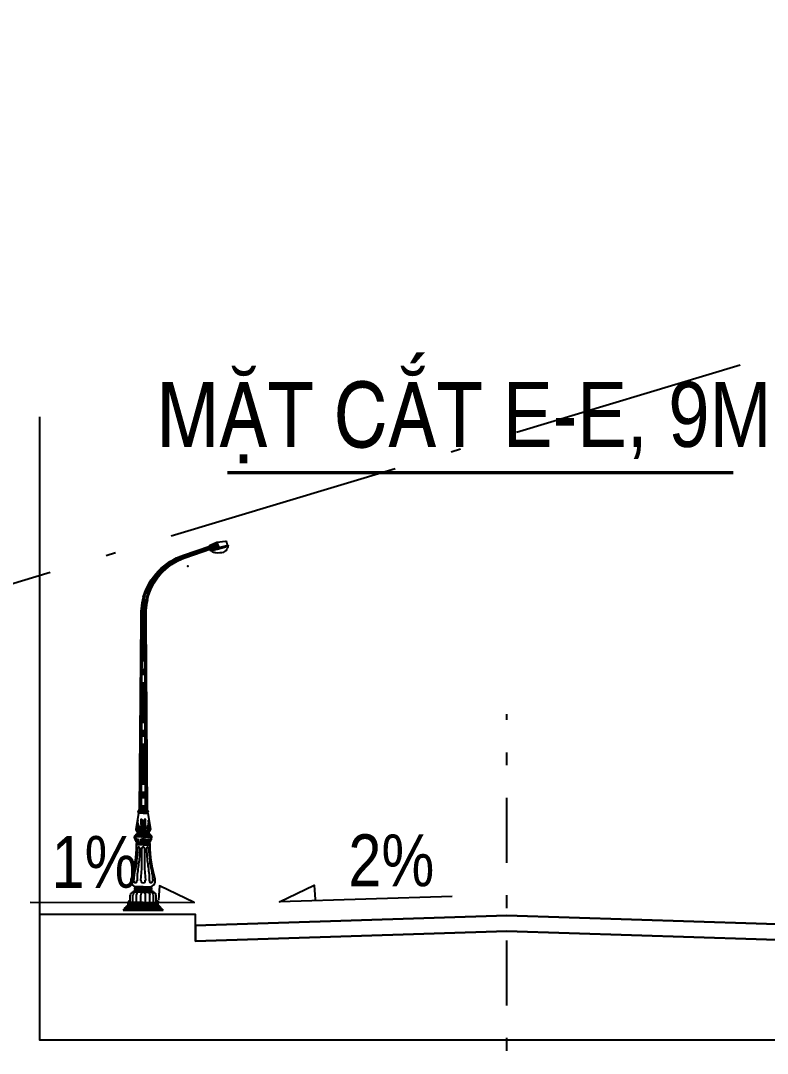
# Model space of a CAD drawing. Header units: metres. Extents: x 563124 to 573994, y 2062953 to 2068466.
# Drawn here: x 568685.27 to 568714.02, y 2065914.14 to 2065953.91 of the extents above; entities that cross this region are included whole.
import ezdxf

# ---------------------------------------------------------------- set-up
doc = ezdxf.new("R2010")
doc.units = ezdxf.units.M
for name, pattern in [('ACAD_ISO10W100', [18.5, 12, -3, 0.5, -3]), ('CENTER2', [1.125, 0.75, -0.125, 0.125, -0.125]), ('HIDDEN', [0.375, 0.25, -0.125]), ('TIM1', [5.5, 2.5, -1.25, 0.5, -1.25])]:
    doc.linetypes.add(name, pattern=pattern)
for name, color, linetype in [('Den', 7, 'CONTINUOUS'), ('DienHT', 1, 'CONTINUOUS'), ('ghichieudai', 7, 'CONTINUOUS'), ('Kich thuoc', 9, 'CONTINUOUS'), ('LogDg phu', 7, 'CONTINUOUS'), ('MATCATDUONG', 8, 'CONTINUOUS'), ('TimDg', 222, 'CONTINUOUS'), ('ViaHeSphu', 32, 'CONTINUOUS')]:
    doc.layers.add(name, color=color, linetype=linetype)
doc.styles.add('1', font='VHARIALN.ttf', dxfattribs={"height": 50})
doc.styles.add('IN', font='VHARIALN.ttf')

# ---------------------------------------------------------------- blocks, each defined once
blk = doc.blocks.new('den2')
at = {"layer": 'Den'}
h = blk.add_hatch(color=8, dxfattribs=at)
edge = h.paths.add_edge_path()
edge.add_line((13.47, 67.19), (13.73, 66.3))
edge.add_line((13.73, 66.3), (12.27, 65.91))
edge.add_line((12.27, 65.91), (12.17, 66.55))
edge.add_arc((12.22, 66.56), 0.0557, 105, 189.1284, ccw=False)
edge.add_line((12.21, 66.61), (13.47, 67.19))
at = {"layer": 'Den', "color": 3}
for p in [(12.27, 65.91), (13.47, 67.19)]:
    blk.add_line(p, (13.73, 66.3), dxfattribs=at)
at = {"layer": 'Den', "color": 7}
for p, q in [((13.47, 67.19), (15.05, 67.36)), ((15.05, 67.36), (15.2, 67.32)), ((15.38, 66.6), (15.2, 67.32)), ((12.27, 65.91), (12.31, 65.78)), ((-0.45, 52.9), (-0.75, 18.16)), ((0.49, 52.86), (0.74, 18.16)), ((-0.85, 17.7), (-1.33, 14.7)), ((-0.01, 18.16), (-0.85, 18.16)), ((-0.85, 17.7), (-0.85, 17.92)), ((-0.75, 18.24), (-0.84, 18.16)), ((-0.01, 18.16), (0.84, 18.16)), ((0.74, 18.24), (0.83, 18.16)), ((0.84, 17.7), (0.84, 17.92)), ((0.84, 17.7), (1.32, 14.7)), ((-1.19, 13.87), (-1.19, 13.98)), ((1.18, 13.87), (1.18, 13.98)), ((-1.19, 12.13), (-1.19, 12.32)), ((1.18, 12.13), (1.18, 12.32)), ((-1.47, 4.25), (-1.47, 4.05)), ((1.46, 4.25), (1.46, 4.05)), ((-2.4, 1.36), (-2.4, 2.75)), ((-1.47, 3.57), (-1.52, 3.57)), ((-1.47, 3.57), (-1.47, 3.77)), ((1.46, 3.57), (1.46, 3.77)), ((1.46, 3.57), (1.51, 3.57)), ((2.39, 1.36), (2.39, 2.75)), ((-3.67, 0.01), (-2.75, 0.96)), ((-3.67, 0.01), (3.67, -0.01)), ((-3.4, 0.28), (3.38, 0.28)), ((-3.07, 0.62), (3.05, 0.62)), ((-2.84, 0.85), (2.82, 0.85)), ((-2.75, 1.22), (-2.75, 1.36)), ((-2.75, 0.93), (-2.75, 1.22)), ((-0.02, 0.93), (-2.75, 0.93)), ((-0.02, 0.93), (2.74, 0.93)), ((2.74, 1.22), (2.74, 1.36)), ((2.74, 0.93), (2.74, 1.22)), ((2.74, 0.93), (3.67, -0.01))]:
    blk.add_line(p, q, dxfattribs=at)
at = {"layer": 'Den', "color": 8}
for p, q in [((-0.24, 52.87), (-0.36, 18.16)), ((0.23, 52.88), (0.37, 18.16)), ((-0.01, 17.92), (-0.85, 17.92)), ((-0.01, 17.92), (-0.85, 17.92)), ((-0.01, 17.7), (-0.85, 17.7)), ((-0.01, 17.92), (0.84, 17.92)), ((-0.01, 17.7), (0.84, 17.7)), ((-0.01, 13.4), (-1.64, 13.4)), ((-0.01, 13.6), (-1.43, 13.6)), ((-0.01, 13.72), (-1.33, 13.72)), ((-0.01, 13.98), (-1.19, 13.98)), ((-0.01, 13.87), (-1.19, 13.87)), ((-0.01, 14.22), (-0.96, 14.22)), ((-0.01, 14.22), (0.95, 14.22)), ((-0.01, 14.22), (0.95, 14.22)), ((-0.01, 13.98), (1.18, 13.98)), ((-0.01, 13.87), (1.18, 13.87)), ((-0.01, 13.72), (1.32, 13.72)), ((-0.01, 13.6), (1.42, 13.6)), ((-0.01, 13.4), (1.61, 13.4)), ((-1.45, 12.88), (-1.44, 12.81)), ((-1.44, 12.88), (-1.45, 12.88)), ((-1.43, 12.97), (-1.44, 12.94)), ((-1.44, 12.94), (-1.44, 12.9)), ((-1.44, 12.9), (-1.42, 12.87)), ((-1.44, 12.81), (-1.43, 12.75)), ((-1.43, 12.97), (-1.41, 12.9)), ((-1.43, 12.75), (-1.42, 12.71)), ((-1.41, 13.04), (-1.42, 13.01)), ((-1.42, 13.01), (-1.42, 13)), ((-1.42, 13), (-1.42, 12.98)), ((-1.42, 12.98), (-1.41, 12.96)), ((-1.42, 12.87), (-1.4, 12.84)), ((-1.39, 13.03), (-1.41, 13.04)), ((-1.41, 12.96), (-1.4, 12.95)), ((-1.41, 12.9), (-1.39, 12.88)), ((-1.4, 13.12), (-1.39, 13.13)), ((-1.4, 13.1), (-1.4, 13.12)), ((-1.4, 13.06), (-1.4, 13.1)), ((-1.37, 13.02), (-1.4, 13.06)), ((-1.4, 12.95), (-1.39, 12.94)), ((-1.4, 12.84), (-1.4, 12.8)), ((-1.4, 12.8), (-1.39, 12.75)), ((-1.39, 13.13), (-1.37, 13.15)), ((-1.37, 13.02), (-1.39, 13.03)), ((-1.39, 12.94), (-1.39, 12.93)), ((-1.39, 12.93), (-1.37, 12.92)), ((-1.39, 12.88), (-1.37, 12.85)), ((-1.37, 13.15), (-1.35, 13.16)), ((-1.36, 12.99), (-1.37, 13.02)), ((-1.35, 12.95), (-1.36, 12.99)), ((-1.35, 12.95), (-1.36, 12.99)), ((-1.33, 13.15), (-1.35, 13.16)), ((-1.35, 12.95), (-1.34, 12.99)), ((-1.35, 12.95), (-1.34, 12.99)), ((-1.34, 12.99), (-1.33, 13.02)), ((-1.31, 13.13), (-1.33, 13.15)), ((-1.33, 13.02), (-1.3, 13.06)), ((-1.33, 13.02), (-1.31, 13.03)), ((-1.33, 13.02), (-1.31, 13.03)), ((-1.32, 12.93), (-1.33, 12.92)), ((-1.31, 12.88), (-1.33, 12.85)), ((-1.31, 12.94), (-1.32, 12.93)), ((-1.3, 13.12), (-1.31, 13.13)), ((-1.31, 13.03), (-1.29, 13.04)), ((-1.31, 13.03), (-1.29, 13.04)), ((-1.3, 12.95), (-1.31, 12.94)), ((-1.29, 12.9), (-1.31, 12.88)), ((-1.3, 12.8), (-1.31, 12.75)), ((-1.3, 13.1), (-1.3, 13.12)), ((-1.3, 13.06), (-1.3, 13.1)), ((-1.29, 12.96), (-1.3, 12.95)), ((-1.28, 12.87), (-1.3, 12.84)), ((-1.3, 12.84), (-1.3, 12.8)), ((-1.28, 12.71), (-1.3, 12.65)), ((-1.29, 13.04), (-1.28, 13.01)), ((-1.29, 13.04), (-1.28, 13.01)), ((-1.28, 12.98), (-1.29, 12.96)), ((-1.28, 13.01), (-1.28, 13)), ((-1.28, 13.01), (-1.28, 13)), ((-1.28, 13), (-1.28, 12.98)), ((-1.26, 12.9), (-1.28, 12.87)), ((-1.26, 12.81), (-1.28, 12.75)), ((-1.28, 12.75), (-1.28, 12.71)), ((-1.26, 12.88), (-1.25, 12.88)), ((-1.25, 12.88), (-1.26, 12.81)), ((-1.26, 12.79), (-1.23, 12.8)), ((-1.23, 12.8), (-1.25, 12.72)), ((-1.25, 12.72), (-1.25, 12.66)), ((-1.25, 12.66), (-1.25, 12.61)), ((-1.25, 12.61), (-1.23, 12.57)), ((-1.23, 12.57), (-1.25, 12.53)), ((-1.22, 12.55), (-1.25, 12.51)), ((-1.25, 12.51), (-1.23, 12.47)), ((-1.19, 12.58), (-1.22, 12.55)), ((-1.17, 12.58), (-1.2, 12.66)), ((-1.2, 12.66), (-1.19, 12.58)), ((-0.01, 12.32), (-1.19, 12.32)), ((-0.01, 12.13), (-1.19, 12.13)), ((-0.01, 11.89), (-1.19, 11.89)), ((-1.18, 12.45), (-1.17, 12.52)), ((-1.16, 12.58), (-1.17, 12.61)), ((-1.16, 12.58), (-1.17, 12.61)), ((-1.17, 12.52), (-1.17, 12.58)), ((-1.16, 12.49), (-1.17, 12.48)), ((-1.16, 12.49), (-1.17, 12.48)), ((-1.17, 12.48), (-1.17, 12.47)), ((-1.17, 12.48), (-1.17, 12.47)), ((-1.17, 12.47), (-1.17, 12.46)), ((-1.17, 12.47), (-1.17, 12.46)), ((-1.17, 12.46), (-1.17, 12.45)), ((-1.17, 12.46), (-1.17, 12.45)), ((-1.17, 12.45), (-1.17, 12.44)), ((-1.17, 12.45), (-1.17, 12.44)), ((-1.17, 12.44), (-1.17, 12.43)), ((-1.17, 12.44), (-1.17, 12.43)), ((-1.17, 12.43), (-1.17, 12.42)), ((-1.17, 12.43), (-1.17, 12.42)), ((-1.16, 12.56), (-1.16, 12.58)), ((-1.16, 12.56), (-1.16, 12.58)), ((-1.15, 12.54), (-1.16, 12.56)), ((-1.15, 12.54), (-1.16, 12.56)), ((-1.15, 12.51), (-1.16, 12.5)), ((-1.15, 12.51), (-1.16, 12.5)), ((-1.16, 12.5), (-1.16, 12.49)), ((-1.16, 12.5), (-1.16, 12.49)), ((-1.14, 12.59), (-1.15, 12.57)), ((-1.14, 12.59), (-1.15, 12.57)), ((-1.15, 12.57), (-1.15, 12.55)), ((-1.15, 12.57), (-1.15, 12.55)), ((-1.15, 12.55), (-1.15, 12.53)), ((-1.15, 12.55), (-1.15, 12.53)), ((-1.15, 12.52), (-1.15, 12.54)), ((-1.15, 12.52), (-1.15, 12.54)), ((-1.15, 12.53), (-1.15, 12.52)), ((-1.15, 12.53), (-1.15, 12.52)), ((-1.15, 12.52), (-1.15, 12.51)), ((-1.15, 12.52), (-1.15, 12.51)), ((-1.13, 12.6), (-1.14, 12.61)), ((-1.14, 12.61), (-1.14, 12.6)), ((-1.13, 12.6), (-1.14, 12.61)), ((-1.14, 12.61), (-1.14, 12.6)), ((-1.14, 12.6), (-1.14, 12.59)), ((-1.14, 12.6), (-1.14, 12.59)), ((-1.12, 12.59), (-1.13, 12.6)), ((-1.12, 12.59), (-1.13, 12.6)), ((-1.12, 12.43), (-1.13, 12.42)), ((-1.12, 12.43), (-1.13, 12.42)), ((-1.13, 12.42), (-1.13, 12.4)), ((-1.11, 12.56), (-1.12, 12.59)), ((-1.11, 12.56), (-1.12, 12.59)), ((-1.11, 12.48), (-1.12, 12.46)), ((-1.11, 12.48), (-1.12, 12.46)), ((-1.12, 12.46), (-1.12, 12.43)), ((-1.12, 12.46), (-1.12, 12.43)), ((-1.12, 12.39), (-1.11, 12.4)), ((-1.12, 12.38), (-1.12, 12.39)), ((-1.12, 12.37), (-1.12, 12.38)), ((-1.12, 12.36), (-1.12, 12.37)), ((-1.11, 12.35), (-1.12, 12.36)), ((-1.11, 12.53), (-1.11, 12.56)), ((-1.11, 12.53), (-1.11, 12.56)), ((-1.11, 12.5), (-1.11, 12.53)), ((-1.11, 12.5), (-1.11, 12.53)), ((-1.11, 12.48), (-1.11, 12.5)), ((-1.11, 12.48), (-1.11, 12.5)), ((-1.1, 12.49), (-1.11, 12.48)), ((-1.1, 12.49), (-1.11, 12.48)), ((-1.11, 12.41), (-1.1, 12.42)), ((-1.11, 12.4), (-1.11, 12.41)), ((-1.1, 12.34), (-1.11, 12.35)), ((-1.09, 12.48), (-1.1, 12.49)), ((-1.09, 12.48), (-1.1, 12.49)), ((-1.1, 12.44), (-1.09, 12.47)), ((-1.1, 12.44), (-1.09, 12.47)), ((-1.1, 12.42), (-1.1, 12.44)), ((-1.1, 12.42), (-1.1, 12.44)), ((-1.09, 12.47), (-1.09, 12.48)), ((-1.09, 12.47), (-1.09, 12.48)), ((-0.98, 12.85), (-0.96, 12.89)), ((-0.96, 12.78), (-0.98, 12.85)), ((-0.98, 12.74), (-0.97, 12.78)), ((-0.93, 12.67), (-0.98, 12.74)), ((-0.98, 12.54), (-0.98, 12.57)), ((-0.98, 12.57), (-0.96, 12.57)), ((-0.96, 12.48), (-0.98, 12.54)), ((-0.98, 12.32), (-0.93, 12.4)), ((-0.97, 12.78), (-0.95, 12.74)), ((-0.96, 12.99), (-0.95, 13.01)), ((-0.96, 12.92), (-0.96, 12.99)), ((-0.92, 12.83), (-0.96, 12.92)), ((-0.96, 12.89), (-0.96, 12.9)), ((-0.96, 12.9), (-0.94, 12.85)), ((-0.92, 12.72), (-0.96, 12.78)), ((-0.96, 12.62), (-0.96, 12.68)), ((-0.96, 12.68), (-0.93, 12.64)), ((-0.92, 12.56), (-0.96, 12.62)), ((-0.96, 12.57), (-0.94, 12.52)), ((-0.93, 12.46), (-0.96, 12.48)), ((-0.95, 13.01), (-0.93, 12.98)), ((-0.95, 12.74), (-0.92, 12.72)), ((-0.94, 12.85), (-0.92, 12.83)), ((-0.94, 12.52), (-0.92, 12.5)), ((-0.92, 12.59), (-0.93, 12.67)), ((-0.93, 12.64), (-0.92, 12.62)), ((-0.93, 12.43), (-0.93, 12.46)), ((-0.93, 12.4), (-0.93, 12.43)), ((-0.92, 12.62), (-0.92, 12.59)), ((-0.92, 12.5), (-0.92, 12.56)), ((-0.92, 12.5), (-0.92, 12.5)), ((-0.37, 12.6), (-0.35, 12.67)), ((-0.36, 12.63), (-0.37, 12.6)), ((-0.37, 12.57), (-0.32, 12.63)), ((-0.37, 12.51), (-0.37, 12.57)), ((-0.36, 12.5), (-0.37, 12.51)), ((-0.36, 12.84), (-0.32, 12.93)), ((-0.34, 12.85), (-0.36, 12.84)), ((-0.36, 12.73), (-0.33, 12.79)), ((-0.34, 12.74), (-0.36, 12.73)), ((-0.35, 12.65), (-0.36, 12.63)), ((-0.34, 12.53), (-0.36, 12.5)), ((-0.34, 13.01), (-0.35, 12.98)), ((-0.35, 12.67), (-0.31, 12.75)), ((-0.32, 12.68), (-0.35, 12.65)), ((-0.35, 12.46), (-0.33, 12.49)), ((-0.35, 12.43), (-0.35, 12.46)), ((-0.35, 12.4), (-0.35, 12.43)), ((-0.31, 12.33), (-0.35, 12.4)), ((-0.32, 13), (-0.34, 13.01)), ((-0.32, 12.91), (-0.34, 12.85)), ((-0.31, 12.79), (-0.34, 12.74)), ((-0.33, 12.57), (-0.34, 12.53)), ((-0.33, 12.79), (-0.31, 12.85)), ((-0.31, 12.58), (-0.33, 12.57)), ((-0.33, 12.49), (-0.31, 12.54)), ((-0.32, 12.93), (-0.32, 13)), ((-0.32, 12.9), (-0.32, 12.91)), ((-0.31, 12.85), (-0.32, 12.9)), ((-0.32, 12.63), (-0.32, 12.68)), ((-0.31, 12.75), (-0.31, 12.79)), ((-0.31, 12.54), (-0.31, 12.58)), ((0.07, 12.32), (-0.29, 12.32)), ((-0.19, 12.49), (-0.18, 12.49)), ((-0.19, 12.49), (-0.19, 12.49)), ((-0.19, 12.48), (-0.19, 12.49)), ((-0.19, 12.45), (-0.19, 12.48)), ((-0.18, 12.43), (-0.19, 12.45)), ((-0.19, 12.35), (-0.17, 12.36)), ((-0.18, 12.54), (-0.17, 12.56)), ((-0.18, 12.51), (-0.18, 12.54)), ((-0.18, 12.49), (-0.18, 12.51)), ((-0.18, 12.49), (-0.17, 12.46)), ((-0.18, 12.41), (-0.18, 12.43)), ((-0.17, 12.4), (-0.18, 12.41)), ((-0.17, 12.56), (-0.16, 12.59)), ((-0.17, 12.46), (-0.16, 12.44)), ((-0.17, 12.39), (-0.17, 12.4)), ((-0.16, 12.39), (-0.17, 12.39)), ((-0.17, 12.36), (-0.16, 12.37)), ((-0.16, 12.59), (-0.15, 12.61)), ((-0.16, 12.44), (-0.16, 12.42)), ((-0.16, 12.42), (-0.15, 12.41)), ((-0.16, 12.38), (-0.16, 12.39)), ((-0.16, 12.37), (-0.16, 12.38)), ((-0.15, 12.62), (-0.14, 12.61)), ((-0.15, 12.61), (-0.15, 12.62)), ((-0.14, 12.61), (-0.14, 12.6)), ((-0.14, 12.6), (-0.14, 12.58)), ((-0.14, 12.58), (-0.14, 12.56)), ((-0.14, 12.56), (-0.14, 12.54)), ((-0.14, 12.54), (-0.14, 12.53)), ((-0.14, 12.53), (-0.13, 12.52)), ((-0.13, 12.55), (-0.12, 12.56)), ((-0.13, 12.53), (-0.13, 12.55)), ((-0.13, 12.52), (-0.13, 12.51)), ((-0.13, 12.51), (-0.12, 12.5)), ((-0.12, 12.59), (-0.08, 12.66)), ((-0.12, 12.59), (-0.12, 12.62)), ((-0.11, 12.52), (-0.12, 12.59)), ((-0.12, 12.56), (-0.12, 12.59)), ((-0.12, 12.5), (-0.12, 12.49)), ((-0.12, 12.49), (-0.12, 12.48)), ((-0.12, 12.48), (-0.12, 12.46)), ((-0.12, 12.46), (-0.12, 12.45)), ((-0.12, 12.46), (-0.12, 12.46)), ((-0.12, 12.45), (-0.12, 12.44)), ((-0.12, 12.44), (-0.12, 12.43)), ((-0.11, 12.46), (-0.11, 12.52)), ((-0.08, 12.66), (-0.09, 12.59)), ((-0.09, 12.59), (-0.07, 12.56)), ((-0.07, 12.56), (-0.04, 12.52)), ((-0.05, 12.8), (-0.03, 12.72)), ((-0.03, 12.8), (-0.05, 12.8)), ((-0.04, 12.61), (-0.05, 12.58)), ((-0.05, 12.58), (-0.04, 12.53)), ((-0.04, 12.52), (-0.05, 12.48)), ((-0.04, 12.89), (-0.02, 12.81)), ((-0.02, 12.88), (-0.04, 12.89)), ((-0.03, 12.67), (-0.04, 12.61)), ((-0.02, 12.98), (-0.03, 12.95)), ((-0.03, 12.95), (-0.02, 12.9)), ((-0.03, 12.72), (-0.03, 12.67)), ((-0.02, 12.97), (0, 12.9)), ((-0.02, 12.9), (0, 12.88)), ((-0.02, 12.81), (-0.01, 12.76)), ((-0.01, 12.76), (0, 12.71)), ((-0.01, 12.32), (1.18, 12.32)), ((-0.01, 12.13), (1.18, 12.13)), ((-0.01, 11.89), (1.18, 11.89)), ((0.01, 13.04), (0, 13.02)), ((0, 13.02), (0, 13.01)), ((0, 13.01), (0, 12.99)), ((0, 12.99), (0.01, 12.97)), ((0, 12.9), (0.03, 12.88)), ((0, 12.88), (0.01, 12.85)), ((0, 12.71), (0.02, 12.66)), ((0.01, 13.11), (0.02, 13.12)), ((0.02, 13.07), (0.01, 13.11)), ((0.03, 13.04), (0.01, 13.04)), ((0.01, 12.97), (0.01, 12.96)), ((0.01, 12.96), (0.02, 12.94)), ((0.01, 12.85), (0.01, 12.8)), ((0.01, 12.8), (0.03, 12.76)), ((0.02, 13.12), (0.03, 13.14)), ((0.04, 13.03), (0.02, 13.07)), ((0.02, 12.94), (0.03, 12.93)), ((0.03, 13.14), (0.05, 13.15)), ((0.04, 13.02), (0.03, 13.04)), ((0.03, 12.93), (0.05, 12.92)), ((0.03, 12.88), (0.05, 12.86)), ((0.06, 13), (0.04, 13.02)), ((0.05, 13.15), (0.06, 13.16)), ((0.07, 12.96), (0.06, 13)), ((0.07, 12.96), (0.06, 13)), ((0.08, 13.15), (0.07, 13.16)), ((0.07, 12.96), (0.08, 13)), ((0.07, 12.96), (0.08, 13)), ((0.07, 12.32), (0.42, 12.32)), ((0.07, 12.32), (0.42, 12.32)), ((0.1, 13.14), (0.08, 13.15)), ((0.08, 13), (0.09, 13.02)), ((0.1, 12.93), (0.08, 12.92)), ((0.1, 12.88), (0.08, 12.86)), ((0.09, 13.03), (0.11, 13.07)), ((0.09, 13.02), (0.1, 13.04)), ((0.09, 13.02), (0.1, 13.04)), ((0.11, 13.12), (0.1, 13.14)), ((0.1, 13.04), (0.13, 13.04)), ((0.1, 13.04), (0.13, 13.04)), ((0.11, 12.94), (0.1, 12.93)), ((0.13, 12.9), (0.1, 12.88)), ((0.12, 12.8), (0.1, 12.76)), ((0.12, 13.11), (0.11, 13.12)), ((0.11, 13.07), (0.12, 13.11)), ((0.12, 12.96), (0.11, 12.94)), ((0.14, 12.71), (0.11, 12.66)), ((0.13, 12.97), (0.12, 12.96)), ((0.14, 12.88), (0.12, 12.85)), ((0.12, 12.85), (0.12, 12.8)), ((0.13, 13.04), (0.13, 13.02)), ((0.13, 13.04), (0.13, 13.02)), ((0.13, 13.02), (0.13, 13.01)), ((0.13, 13.02), (0.13, 13.01)), ((0.13, 13.01), (0.13, 12.99)), ((0.13, 12.99), (0.13, 12.97)), ((0.15, 12.9), (0.14, 12.88)), ((0.15, 12.81), (0.14, 12.76)), ((0.14, 12.76), (0.14, 12.71)), ((0.15, 12.88), (0.17, 12.89)), ((0.17, 12.89), (0.15, 12.81)), ((0.16, 12.8), (0.19, 12.8)), ((0.19, 12.8), (0.16, 12.72)), ((0.16, 12.72), (0.16, 12.67)), ((0.16, 12.67), (0.17, 12.61)), ((0.17, 12.61), (0.19, 12.58)), ((0.19, 12.58), (0.17, 12.53)), ((0.2, 12.56), (0.17, 12.52)), ((0.17, 12.52), (0.19, 12.48)), ((0.23, 12.59), (0.2, 12.56)), ((0.25, 12.59), (0.21, 12.66)), ((0.21, 12.66), (0.23, 12.59)), ((0.24, 12.52), (0.25, 12.59)), ((0.24, 12.46), (0.24, 12.52)), ((0.25, 12.59), (0.25, 12.62)), ((0.25, 12.59), (0.25, 12.62)), ((0.26, 12.56), (0.25, 12.59)), ((0.26, 12.56), (0.25, 12.59)), ((0.26, 12.51), (0.25, 12.5)), ((0.26, 12.51), (0.25, 12.5)), ((0.25, 12.5), (0.25, 12.49)), ((0.25, 12.5), (0.25, 12.49)), ((0.25, 12.49), (0.25, 12.48)), ((0.25, 12.49), (0.25, 12.48)), ((0.25, 12.48), (0.25, 12.46)), ((0.25, 12.48), (0.25, 12.46)), ((0.25, 12.46), (0.25, 12.46)), ((0.25, 12.46), (0.25, 12.45)), ((0.25, 12.46), (0.25, 12.46)), ((0.25, 12.46), (0.25, 12.45)), ((0.25, 12.45), (0.25, 12.44)), ((0.25, 12.45), (0.25, 12.44)), ((0.25, 12.44), (0.25, 12.43)), ((0.25, 12.44), (0.25, 12.43)), ((0.26, 12.55), (0.26, 12.56)), ((0.26, 12.55), (0.26, 12.56)), ((0.27, 12.53), (0.26, 12.55)), ((0.27, 12.53), (0.26, 12.55)), ((0.27, 12.53), (0.26, 12.52)), ((0.27, 12.53), (0.26, 12.52)), ((0.26, 12.52), (0.26, 12.51)), ((0.26, 12.52), (0.26, 12.51)), ((0.28, 12.62), (0.27, 12.61)), ((0.28, 12.62), (0.27, 12.61)), ((0.27, 12.61), (0.27, 12.6)), ((0.27, 12.61), (0.27, 12.6)), ((0.27, 12.6), (0.27, 12.58)), ((0.27, 12.6), (0.27, 12.58)), ((0.27, 12.58), (0.27, 12.56)), ((0.27, 12.58), (0.27, 12.56)), ((0.27, 12.56), (0.27, 12.54)), ((0.27, 12.56), (0.27, 12.54)), ((0.27, 12.54), (0.27, 12.53)), ((0.27, 12.54), (0.27, 12.53)), ((0.29, 12.61), (0.28, 12.62)), ((0.29, 12.61), (0.28, 12.62)), ((0.29, 12.59), (0.29, 12.61)), ((0.29, 12.59), (0.29, 12.61)), ((0.31, 12.56), (0.29, 12.59)), ((0.31, 12.56), (0.29, 12.59)), ((0.3, 12.46), (0.29, 12.44)), ((0.3, 12.46), (0.29, 12.44)), ((0.29, 12.44), (0.29, 12.42)), ((0.29, 12.44), (0.29, 12.42)), ((0.29, 12.42), (0.29, 12.41)), ((0.29, 12.38), (0.3, 12.39)), ((0.29, 12.37), (0.29, 12.38)), ((0.3, 12.36), (0.29, 12.37)), ((0.31, 12.49), (0.3, 12.46)), ((0.31, 12.49), (0.3, 12.46)), ((0.3, 12.4), (0.31, 12.41)), ((0.3, 12.39), (0.3, 12.4)), ((0.3, 12.39), (0.3, 12.39)), ((0.32, 12.35), (0.3, 12.36)), ((0.31, 12.54), (0.31, 12.56)), ((0.31, 12.54), (0.31, 12.56)), ((0.31, 12.51), (0.31, 12.54)), ((0.31, 12.51), (0.31, 12.54)), ((0.31, 12.49), (0.31, 12.51)), ((0.31, 12.49), (0.31, 12.51)), ((0.32, 12.49), (0.31, 12.49)), ((0.32, 12.49), (0.31, 12.49)), ((0.31, 12.43), (0.32, 12.45)), ((0.31, 12.43), (0.32, 12.45)), ((0.31, 12.41), (0.31, 12.43)), ((0.32, 12.48), (0.32, 12.49)), ((0.32, 12.49), (0.32, 12.49)), ((0.32, 12.48), (0.32, 12.49)), ((0.32, 12.49), (0.32, 12.49)), ((0.32, 12.45), (0.32, 12.48)), ((0.32, 12.45), (0.32, 12.48)), ((0.44, 12.85), (0.45, 12.9)), ((0.46, 12.79), (0.44, 12.85)), ((0.44, 12.75), (0.45, 12.79)), ((0.48, 12.67), (0.44, 12.75)), ((0.44, 12.54), (0.44, 12.58)), ((0.44, 12.58), (0.46, 12.57)), ((0.46, 12.49), (0.44, 12.54)), ((0.44, 12.33), (0.48, 12.4)), ((0.45, 13), (0.47, 13.01)), ((0.45, 12.93), (0.45, 13)), ((0.49, 12.84), (0.45, 12.93)), ((0.45, 12.9), (0.45, 12.91)), ((0.45, 12.91), (0.48, 12.85)), ((0.45, 12.79), (0.47, 12.74)), ((0.45, 12.63), (0.45, 12.68)), ((0.45, 12.68), (0.48, 12.65)), ((0.5, 12.57), (0.45, 12.63)), ((0.49, 12.73), (0.46, 12.79)), ((0.46, 12.57), (0.48, 12.53)), ((0.48, 12.46), (0.46, 12.49)), ((0.47, 13.01), (0.48, 12.98)), ((0.47, 12.74), (0.49, 12.73)), ((0.48, 12.85), (0.49, 12.84)), ((0.5, 12.6), (0.48, 12.67)), ((0.48, 12.65), (0.49, 12.63)), ((0.48, 12.53), (0.49, 12.5)), ((0.48, 12.43), (0.48, 12.46)), ((0.48, 12.4), (0.48, 12.43)), ((0.49, 12.63), (0.5, 12.6)), ((0.49, 12.5), (0.5, 12.51)), ((0.5, 12.51), (0.5, 12.57)), ((0.92, 12.6), (0.93, 12.68)), ((0.93, 12.63), (0.92, 12.6)), ((0.92, 12.57), (0.97, 12.63)), ((0.92, 12.52), (0.92, 12.57)), ((0.93, 12.51), (0.92, 12.52)), ((0.95, 13.02), (0.93, 12.99)), ((0.93, 12.84), (0.97, 12.94)), ((0.94, 12.86), (0.93, 12.84)), ((0.93, 12.74), (0.96, 12.8)), ((0.93, 12.68), (0.98, 12.76)), ((0.95, 12.75), (0.93, 12.74)), ((0.97, 12.69), (0.93, 12.66)), ((0.93, 12.66), (0.93, 12.63)), ((0.94, 12.53), (0.93, 12.51)), ((0.93, 12.47), (0.96, 12.5)), ((0.93, 12.44), (0.93, 12.47)), ((0.93, 12.41), (0.93, 12.44)), ((0.98, 12.33), (0.93, 12.41)), ((0.97, 12.91), (0.94, 12.86)), ((0.96, 12.58), (0.94, 12.53)), ((0.97, 13.01), (0.95, 13.02)), ((0.97, 12.8), (0.95, 12.75)), ((0.96, 12.8), (0.98, 12.86)), ((0.98, 12.59), (0.96, 12.58)), ((0.96, 12.5), (0.98, 12.55)), ((0.97, 12.94), (0.97, 13.01)), ((0.97, 12.91), (0.97, 12.91)), ((0.98, 12.86), (0.97, 12.91)), ((0.98, 12.76), (0.97, 12.8)), ((0.97, 12.63), (0.97, 12.69)), ((0.98, 12.55), (0.98, 12.59)), ((1.18, 12.33), (0.99, 12.33)), ((1.1, 12.5), (1.11, 12.49)), ((1.1, 12.49), (1.1, 12.5)), ((1.1, 12.48), (1.1, 12.49)), ((1.1, 12.46), (1.1, 12.48)), ((1.1, 12.44), (1.1, 12.46)), ((1.11, 12.42), (1.1, 12.44)), ((1.1, 12.36), (1.12, 12.36)), ((1.11, 12.57), (1.13, 12.6)), ((1.11, 12.54), (1.11, 12.57)), ((1.11, 12.52), (1.11, 12.54)), ((1.11, 12.49), (1.11, 12.52)), ((1.11, 12.49), (1.12, 12.47)), ((1.11, 12.41), (1.11, 12.42)), ((1.12, 12.4), (1.11, 12.41)), ((1.12, 12.47), (1.13, 12.44)), ((1.12, 12.39), (1.12, 12.4)), ((1.13, 12.38), (1.12, 12.39)), ((1.12, 12.36), (1.13, 12.37)), ((1.13, 12.62), (1.14, 12.63)), ((1.13, 12.6), (1.13, 12.62)), ((1.13, 12.44), (1.13, 12.43)), ((1.13, 12.43), (1.13, 12.41)), ((1.13, 12.37), (1.13, 12.38)), ((1.14, 12.63), (1.14, 12.61)), ((1.14, 12.61), (1.15, 12.6)), ((1.15, 12.6), (1.15, 12.59)), ((1.15, 12.59), (1.15, 12.57)), ((1.15, 12.55), (1.16, 12.57)), ((1.15, 12.57), (1.15, 12.55)), ((1.15, 12.54), (1.15, 12.55)), ((1.15, 12.55), (1.15, 12.54)), ((1.15, 12.54), (1.15, 12.53)), ((1.15, 12.53), (1.16, 12.52)), ((1.16, 12.57), (1.17, 12.6)), ((1.16, 12.52), (1.16, 12.5)), ((1.16, 12.5), (1.17, 12.5)), ((1.17, 12.6), (1.2, 12.67)), ((1.17, 12.6), (1.17, 12.62)), ((1.18, 12.53), (1.17, 12.6)), ((1.17, 12.5), (1.17, 12.49)), ((1.17, 12.49), (1.17, 12.47)), ((1.17, 12.47), (1.17, 12.45)), ((1.17, 12.47), (1.17, 12.47)), ((1.17, 12.45), (1.17, 12.44)), ((1.17, 12.45), (1.17, 12.45)), ((1.18, 12.47), (1.18, 12.53)), ((1.2, 12.67), (1.19, 12.6)), ((1.19, 12.6), (1.22, 12.56)), ((1.22, 12.56), (1.25, 12.52)), ((1.23, 12.81), (1.25, 12.73)), ((1.26, 12.8), (1.23, 12.81)), ((1.25, 12.62), (1.23, 12.59)), ((1.23, 12.59), (1.25, 12.54)), ((1.25, 12.52), (1.23, 12.48)), ((1.25, 12.89), (1.27, 12.82)), ((1.27, 12.89), (1.25, 12.89)), ((1.25, 12.73), (1.25, 12.68)), ((1.25, 12.68), (1.25, 12.62)), ((1.27, 12.98), (1.26, 12.96)), ((1.26, 12.96), (1.27, 12.91)), ((1.27, 12.98), (1.29, 12.91)), ((1.27, 12.91), (1.28, 12.88)), ((1.27, 12.82), (1.28, 12.77)), ((1.29, 13.05), (1.28, 13.03)), ((1.28, 13.03), (1.29, 13.01)), ((1.28, 12.88), (1.3, 12.86)), ((1.28, 12.77), (1.28, 12.72)), ((1.28, 12.72), (1.31, 12.66)), ((1.31, 13.04), (1.29, 13.05)), ((1.29, 13.01), (1.29, 13)), ((1.29, 13), (1.29, 12.98)), ((1.29, 12.98), (1.3, 12.97)), ((1.29, 12.91), (1.32, 12.89)), ((1.3, 13.11), (1.31, 13.13)), ((1.31, 13.07), (1.3, 13.11)), ((1.3, 12.97), (1.31, 12.95)), ((1.3, 12.86), (1.3, 12.81)), ((1.3, 12.81), (1.32, 12.77)), ((1.31, 13.13), (1.32, 13.15)), ((1.33, 13.04), (1.31, 13.07)), ((1.33, 13.03), (1.31, 13.04)), ((1.31, 12.95), (1.32, 12.94)), ((1.32, 13.15), (1.33, 13.16)), ((1.32, 12.94), (1.34, 12.93)), ((1.32, 12.89), (1.33, 12.87)), ((1.33, 13.16), (1.35, 13.17)), ((1.34, 13.01), (1.33, 13.03)), ((1.35, 12.96), (1.34, 13.01)), ((1.35, 12.96), (1.34, 13.01)), ((1.37, 13.16), (1.35, 13.17)), ((1.35, 12.96), (1.36, 13.01)), ((1.35, 12.96), (1.36, 13.01)), ((1.36, 13.01), (1.38, 13.03)), ((1.39, 13.15), (1.37, 13.16)), ((1.39, 12.94), (1.37, 12.93)), ((1.39, 12.89), (1.37, 12.87)), ((1.38, 13.04), (1.4, 13.07)), ((1.38, 13.03), (1.39, 13.04)), ((1.38, 13.03), (1.39, 13.04)), ((1.4, 13.13), (1.39, 13.15)), ((1.39, 13.04), (1.41, 13.05)), ((1.39, 13.04), (1.41, 13.05)), ((1.4, 12.95), (1.39, 12.94)), ((1.42, 12.91), (1.39, 12.89)), ((1.41, 12.81), (1.39, 12.77)), ((1.41, 13.11), (1.4, 13.13)), ((1.4, 13.07), (1.41, 13.11)), ((1.41, 12.97), (1.4, 12.95)), ((1.41, 13.05), (1.42, 13.03)), ((1.41, 13.05), (1.42, 13.03)), ((1.42, 13), (1.41, 12.98)), ((1.41, 12.98), (1.41, 12.97)), ((1.42, 12.88), (1.41, 12.86)), ((1.41, 12.86), (1.41, 12.81)), ((1.42, 13.03), (1.42, 13.01)), ((1.42, 13.03), (1.42, 13.01)), ((1.42, 13.01), (1.42, 13)), ((1.44, 12.91), (1.42, 12.88)), ((1.44, 12.89), (1.46, 12.89)), ((1.46, 12.89), (1.44, 12.82)), ((-0.01, 4.25), (-1.47, 4.25)), ((-0.01, 4.05), (-1.47, 4.05)), ((-0.01, 4.25), (1.46, 4.25)), ((-0.01, 4.05), (1.46, 4.05)), ((-1.87, 1.36), (-1.87, 2.75)), ((-0.01, 3.29), (-1.85, 3.29)), ((-0.01, 3.77), (-1.47, 3.77)), ((-0.01, 3.57), (-1.47, 3.57)), ((-1.25, 1.36), (-1.25, 2.75)), ((-0.46, 1.36), (-0.46, 2.75)), ((-0.01, 3.77), (1.46, 3.77)), ((-0.01, 3.57), (1.46, 3.57)), ((-0.01, 3.29), (1.84, 3.29)), ((0.44, 1.36), (0.44, 2.75)), ((1.24, 1.36), (1.24, 2.75)), ((1.86, 1.36), (1.86, 2.75)), ((-0.01, 1.36), (-2.75, 1.36)), ((-0.01, 1.22), (-2.75, 1.22)), ((-2.45, 1.6), (-2.7, 1.6)), ((-2.45, 1.49), (-2.7, 1.49)), ((-0.01, 1.36), (2.74, 1.36)), ((-0.01, 1.22), (2.74, 1.22)), ((2.71, 1.6), (2.46, 1.6)), ((2.71, 1.49), (2.46, 1.49))]:
    blk.add_line(p, q, dxfattribs=at)
at = {"layer": 'Den', "color": 5, "linetype": 'CENTER2', "ltscale": 10}
blk.add_line((0, 52.88), (-0.01, 18.16), dxfattribs=at)
at = {"layer": 'Den', "color": 8, "linetype": 'ByBlock'}
for p, q in [((-2.7, 1.6), (-2.7, 1.51)), ((-2.7, 1.51), (-2.7, 1.36)), ((-2.64, 1.6), (-2.64, 1.51)), ((-2.64, 1.51), (-2.64, 1.36)), ((-2.52, 1.6), (-2.52, 1.51)), ((-2.52, 1.51), (-2.52, 1.36)), ((-2.45, 1.6), (-2.45, 1.51)), ((-2.45, 1.51), (-2.45, 1.36)), ((2.46, 1.6), (2.46, 1.51)), ((2.46, 1.51), (2.46, 1.36)), ((2.52, 1.6), (2.52, 1.52)), ((2.52, 1.51), (2.52, 1.36)), ((2.64, 1.6), (2.64, 1.52)), ((2.64, 1.51), (2.64, 1.36)), ((2.71, 1.6), (2.71, 1.51)), ((2.71, 1.51), (2.71, 1.36))]:
    blk.add_line(p, q, dxfattribs=at)
at = {"layer": 'Den', "color": 7}
for points in [[(0, 57.12, -0.242861), (7.37, 64.82), (12.18, 66.44)], [(0.76, 56.59, -0.260971), (7.61, 64.28), (12.36, 65.93)]]:
    blk.add_lwpolyline(points, format="xyb", dxfattribs=at)
at = {"layer": 'Den', "color": 8}
for points in [[(0.03, 56.39, -0.255439), (7.39, 64.67), (12.22, 66.33)], [(0.53, 56.62, -0.254549), (7.49, 64.4), (12.31, 66.06)], [(-2.48, 1.6, 0.264042), (-2.58, 1.67, 0.264042), (-2.67, 1.6)], [(2.68, 1.6, 0.264042), (2.58, 1.67, 0.264042), (2.49, 1.6)]]:
    blk.add_lwpolyline(points, format="xyb", dxfattribs=at)
at = {"layer": 'Den', "color": 5, "linetype": 'CENTER2', "ltscale": 10}
blk.add_lwpolyline([(0.31, 56.67, -0.250225), (7.47, 64.53), (12.28, 66.19)], format="xyb", dxfattribs=at)
at = {"layer": 'Den', "color": 3}
blk.add_lwpolyline([(12.27, 65.91), (12.17, 66.55, -0.384507), (12.21, 66.61), (13.47, 67.19)], format="xyb", dxfattribs=at)
at = {"layer": 'Den', "color": 7}
for points in [[(13.32, 66.05), (12.21, 65.75)], [(13.32, 66.05), (14.79, 66.44)], [(13.52, 65.91), (14.83, 66.26)], [(14.79, 66.44), (15.53, 66.64)], [(14.83, 66.26), (15.58, 66.46)], [(15.58, 66.46), (15.53, 66.64)], [(12.21, 65.75), (12.26, 65.57)], [(12.26, 65.57), (13.52, 65.91)]]:
    blk.add_lwpolyline(points, dxfattribs=at)
blk.add_lwpolyline([(13.89, 66.02), (13.8, 66.39), (13.63, 66.34), (13.73, 65.98)], close=True, dxfattribs=at)
for centre, radius, start, end in [((14.36, 66.31), 1.03, 289.4878, 345.4723), ((14.32, 53.44), 14.78, 165.5774, 182.1094), ((15.43, 53.66), 14.96, 168.6989, 183.0577), ((-0.85, 18.04), 0.12, 90, 270), ((0.84, 18.04), 0.12, 270, 90), ((0.93, 13.85), 2.62, 190.7392, 215.8606), ((0.5, 11.81), 2.66, 129.2632, 142.8329), ((-0.8, 14.72), 0.529, 182.7361, 251.9742), ((-1.2, 14.21), 0.234, 272.3234, 2.074), ((0.79, 14.72), 0.529, 288.0258, 357.2639), ((1.19, 14.21), 0.234, 177.926, 267.6766), ((-0.48, 11.93), 2.55, 35.7426, 49.6006), ((-0.85, 13.76), 2.49, 324.4578, 350.7223), ((-23.37, 12.22), 22.18, 343.003, 359.1471), ((-1.19, 12.01), 0.12, 90, 270), ((1.18, 12.01), 0.12, 270, 90), ((23.36, 12.22), 22.18, 180.8529, 196.997), ((-1.47, 3.91), 0.141, 90, 270), ((1.46, 3.91), 0.141, 270, 90), ((-1.7, 2.59), 0.721, 101.8105, 166.5532), ((-1.35, 3.05), 0.553, 108.1171, 153.856), ((1.34, 3.05), 0.553, 26.144, 71.8829), ((1.69, 2.59), 0.721, 13.4468, 78.1895)]:
    blk.add_arc(centre, radius, start, end, dxfattribs=at)
at = {"layer": 'Den', "color": 5, "linetype": 'CENTER2', "ltscale": 10}
blk.add_arc((14.76, 53.58), 14.79, 167.9416, 182.7503, dxfattribs=at)
at = {"layer": 'Den', "color": 8}
for centre, radius, start, end in [((14.76, 53.58), 14.55, 167.9416, 182.7503), ((16.91, 53.3), 17.16, 169.6386, 181.4508), ((-0.39, 15.37), 0.751, 133.7354, 163.7783), ((0.36, 15.69), 1.53, 151.0141, 162.13), ((-0.68, 15.17), 0.403, 102.7156, 153.7404), ((-2.2, 15.94), 1.18, 350.7904, 5.0433), ((-0.24, 16.15), 0.795, 158.9473, 187.5671), ((-0.7, 14.99), 0.337, 125.5722, 160.074), ((-1.61, 15.78), 0.717, 330.204, 10.2208), ((-0.82, 14.94), 0.146, 67.7783, 137.0148), ((-1.09, 15.52), 0.322, 308.6914, 7.1951), ((-0.76, 15.12), 0.196, 77.743, 131.6503), ((-0.95, 15.3), 0.234, 290.768, 2.8036), ((-0.45, 14.96), 0.147, 118.2329, 174.5919), ((-0.44, 14.96), 0.154, 49.5582, 118.7947), ((-0.08, 15.36), 0.38, 176.4046, 219.414), ((-0.46, 15.15), 0.23, 17.6374, 88.6668), ((-0.05, 15.54), 0.344, 166.5414, 217.9278), ((-0.43, 15.38), 0.25, 4.9041, 78.5629), ((-0.87, 14.62), 0.704, 31.9376, 44.9931), ((-0.38, 15.67), 0.28, 358.5171, 74.2954), ((0.6, 15.85), 0.915, 174.0376, 188.402), ((0.39, 15.86), 0.712, 191.681, 206.1964), ((0.41, 15.67), 0.28, 105.7046, 181.4829), ((0.46, 15.38), 0.25, 101.4371, 175.0959), ((-0.36, 15.86), 0.712, 333.8036, 348.319), ((0.49, 15.15), 0.23, 91.3332, 162.3626), ((0.9, 14.62), 0.704, 135.0069, 148.0624), ((-0.57, 15.85), 0.915, 351.598, 5.9624), ((0.08, 15.54), 0.344, 322.0722, 13.4586), ((0.47, 14.96), 0.154, 61.2053, 130.4418), ((0.11, 15.36), 0.38, 320.586, 3.5954), ((0.48, 14.96), 0.147, 5.4081, 61.7671), ((0.79, 15.12), 0.196, 48.3497, 102.257), ((0.98, 15.3), 0.234, 177.1964, 249.232), ((0.85, 14.94), 0.146, 42.9852, 112.2217), ((1.12, 15.52), 0.322, 172.8049, 231.3086), ((0.71, 15.17), 0.403, 26.2596, 77.2844), ((0.72, 14.99), 0.337, 19.926, 54.4278), ((1.64, 15.78), 0.717, 169.7792, 209.796), ((0.42, 15.37), 0.751, 16.2217, 46.2646), ((-1.36, 16.12), 2.36, 357.6044, 7.11), ((1.4, 15.97), 0.4, 171.9075, 213.1477), ((-1.57, 13.38), 0.0651, 139.9534, 193.4271), ((-0.69, 14.73), 0.411, 175.192, 223.3153), ((-0.86, 14.49), 0.273, 231.5883, 293.8669), ((-0.5, 14.72), 0.515, 166.9535, 197.5306), ((-0.78, 14.79), 0.23, 118.0463, 167.0911), ((-0.78, 14.64), 0.232, 198.9169, 253.3895), ((-0.79, 14.67), 0.3, 227.2398, 265.5721), ((-0.68, 14.7), 0.268, 163.6762, 238.7056), ((-0.83, 14.74), 0.114, 94.9061, 164.0131), ((-0.84, 14.92), 0.082, 357.4618, 125.2656), ((-0.83, 14.78), 0.0732, 13.0849, 99.5678), ((-0.73, 14.44), 0.101, 29.8809, 160.8842), ((-0.74, 14.45), 0.0845, 167.7566, 264.8099), ((-0.82, 14.95), 0.14, 11.9811, 68.3401), ((-0.82, 14.95), 0.14, 11.9811, 68.3401), ((-0.8, 14.41), 0.175, 284.404, 26.2385), ((-0.75, 14.43), 0.0642, 269.8464, 354.8546), ((-0.71, 14.43), 0.0304, 347.338, 142.8713), ((-0.4, 14.4), 0.184, 160.3345, 262.1689), ((-0.48, 14.42), 0.106, 25.6887, 156.692), ((-0.49, 14.41), 0.0319, 43.7017, 199.235), ((-0.46, 14.41), 0.0674, 191.7184, 276.7265), ((-0.41, 14.94), 0.0862, 61.3074, 189.1112), ((-0.41, 14.79), 0.0768, 87.0051, 173.4881), ((-0.47, 14.43), 0.0887, 281.763, 18.8164), ((-0.34, 14.6), 0.392, 256.9616, 334.331), ((-0.41, 14.75), 0.12, 22.5599, 91.6669), ((-0.55, 14.68), 0.281, 307.8674, 22.8968), ((-0.46, 14.79), 0.242, 19.4819, 68.5267), ((-0.45, 14.64), 0.243, 293.1835, 347.6561), ((-0.74, 14.69), 0.54, 349.0424, 19.6195), ((0.37, 14.6), 0.392, 205.669, 283.0384), ((0.77, 14.69), 0.54, 160.3805, 190.9576), ((0.48, 14.64), 0.243, 192.3439, 246.8165), ((0.49, 14.79), 0.242, 111.4733, 160.5181), ((0.58, 14.68), 0.281, 157.1032, 232.1326), ((0.44, 14.75), 0.12, 88.3331, 157.4401), ((0.44, 14.94), 0.0862, 350.8888, 118.6926), ((0.51, 14.42), 0.106, 23.308, 154.3113), ((0.49, 14.43), 0.0887, 161.1836, 258.237), ((0.44, 14.79), 0.0768, 6.5119, 92.9949), ((0.43, 14.4), 0.184, 277.8311, 19.6655), ((0.48, 14.41), 0.0674, 263.2735, 348.2816), ((0.52, 14.41), 0.0319, 340.765, 136.2983), ((0.82, 14.41), 0.175, 153.7615, 255.596), ((0.76, 14.44), 0.101, 19.1158, 150.1191), ((0.85, 14.95), 0.14, 111.6599, 168.0189), ((0.85, 14.95), 0.14, 111.6599, 168.0189), ((0.74, 14.43), 0.0304, 37.1287, 192.662), ((0.78, 14.43), 0.0642, 185.1454, 270.1536), ((0.77, 14.45), 0.0845, 275.1901, 12.2434), ((0.89, 14.49), 0.273, 246.1331, 308.4117), ((0.87, 14.92), 0.082, 54.7344, 182.5382), ((0.86, 14.78), 0.0732, 80.4322, 166.9151), ((0.82, 14.67), 0.3, 274.4279, 312.7602), ((0.71, 14.7), 0.268, 301.2944, 16.3238), ((0.86, 14.74), 0.114, 15.9869, 85.0939), ((0.81, 14.64), 0.232, 286.6105, 341.0831), ((0.81, 14.79), 0.23, 12.9089, 61.9537), ((0.53, 14.72), 0.515, 342.4694, 13.0465), ((0.72, 14.73), 0.411, 316.6847, 4.808), ((1.54, 13.38), 0.0651, 346.5729, 40.0466), ((-0.82, 11.29), 0.206, 0, 188.4219), ((-1.05, 12.5), 0.198, 288.0258, 357.2639), ((-0.23, 12.51), 0.198, 182.7361, 251.9742), ((-0.01, 11.23), 0.264, 355.9836, 184.0164), ((-0.01, 11.23), 0.264, 355.9836, 184.0164), ((0.36, 12.51), 0.198, 288.0258, 357.2639), ((0.81, 11.29), 0.206, 351.5781, 180), ((1.05, 12.52), 0.198, 182.7361, 251.9742), ((-50.06, 9.48), 49.82, 355.3039, 2.0189), ((-50.06, 9.48), 49.82, 355.3039, 2.0189), ((50.05, 9.48), 49.82, 177.9811, 184.6961), ((50.05, 9.48), 49.82, 177.9811, 184.6961), ((-1.46, 5.33), 0.326, 180, 7.995), ((-0.01, 5.4), 0.401, 170.6827, 9.3173), ((-0.01, 5.4), 0.401, 170.6827, 9.3173), ((1.45, 5.33), 0.326, 172.005, 0), ((-1.32, 2.75), 0.545, 97.0392, 179.733), ((-0.72, 2.77), 0.534, 104.1444, 182.1165), ((0.29, 2.74), 0.741, 131.9575, 178.9731), ((-0.3, 2.74), 0.741, 1.0269, 48.0425), ((0.71, 2.77), 0.534, 357.8835, 75.8556), ((1.31, 2.75), 0.545, 0.267, 82.9608)]:
    blk.add_arc(centre, radius, start, end, dxfattribs=at)
at = {"layer": 'Den', "color": 7}
for points in [[(15.43, 66.41), (15.45, 66.27), (15.36, 66.05)], [(12.7, 65.4), (13.26, 65.27), (14.7, 65.34)], [(-1.47, 4.25), (-2.2, 5.04), (-2.15, 5.74)], [(1.46, 4.25), (2.19, 5.04), (2.14, 5.74)]]:
    blk.add_spline(points, degree=3, dxfattribs=at)
blk.add_open_spline([(12.45, 65.61), (12.52, 65.52), (12.6, 65.42), (12.7, 65.4)], degree=3, dxfattribs=at)
at = {"layer": 'Den', "color": 8}
for points in [[(-0.95, 15.8), (-0.97, 15.71), (-1.03, 15.6), (-1.08, 15.48), (-1.14, 15.36), (-1.19, 15.22), (-1.22, 15.06), (-1.23, 14.89), (-1.22, 14.76), (-1.2, 14.64), (-1.14, 14.5), (-1.06, 14.37), (-0.94, 14.29), (-0.79, 14.28), (-0.71, 14.33)], [(-0.84, 15.49), (-0.91, 15.41), (-0.96, 15.34), (-1.02, 15.26), (-1.06, 15.19), (-1.1, 15.11), (-1.15, 14.99), (-1.16, 14.89), (-1.16, 14.79), (-1.15, 14.69), (-1.13, 14.59), (-1.1, 14.5), (-1.04, 14.42), (-0.96, 14.36), (-0.9, 14.32), (-0.84, 14.32), (-0.78, 14.33)], [(-1.1, 14.76), (-1.09, 14.84), (-1.06, 14.94), (-1.01, 15.03), (-0.94, 15.11), (-0.88, 15.17), (-0.8, 15.24)], [(-0.31, 15.5), (-0.27, 15.45), (-0.23, 15.38), (-0.2, 15.32), (-0.18, 15.27), (-0.17, 15.21), (-0.15, 15.15), (-0.13, 15.1), (-0.11, 15.03), (-0.11, 14.95), (-0.11, 14.85), (-0.11, 14.74), (-0.11, 14.65), (-0.13, 14.57), (-0.15, 14.48), (-0.18, 14.41), (-0.24, 14.35), (-0.29, 14.33), (-0.36, 14.3), (-0.44, 14.29), (-0.5, 14.32)], [(-0.4, 15.3), (-0.37, 15.26), (-0.33, 15.21), (-0.28, 15.15), (-0.25, 15.09), (-0.21, 15.01), (-0.19, 14.94), (-0.17, 14.87), (-0.16, 14.79), (-0.16, 14.72), (-0.17, 14.64), (-0.19, 14.57), (-0.22, 14.48), (-0.24, 14.44), (-0.27, 14.41), (-0.3, 14.39), (-0.35, 14.37)], [(-0.37, 14.21), (-0.24, 14.25), (-0.15, 14.31), (-0.08, 14.41), (-0.06, 14.54), (-0.06, 14.71), (-0.06, 14.85), (-0.05, 15.07), (-0.03, 15.28), (-0.03, 15.51), (-0.03, 15.66), (-0.03, 15.94), (-0.02, 16.1), (-0.02, 16.39)], [(-0.28, 15.86), (-0.21, 15.79), (-0.17, 15.68), (-0.14, 15.58), (-0.11, 15.49), (-0.09, 15.39), (-0.08, 15.31), (-0.08, 15.2)], [(0.01, 16.43), (-0.04, 16.36), (-0.08, 16.29), (-0.14, 16.18), (-0.16, 16.05), (-0.15, 15.83), (-0.14, 15.82)], [(0.01, 16.43), (0.07, 16.36), (0.11, 16.29), (0.16, 16.18), (0.19, 16.05), (0.18, 15.83), (0.17, 15.82)], [(0.4, 14.21), (0.27, 14.25), (0.18, 14.31), (0.11, 14.41), (0.09, 14.54), (0.09, 14.71), (0.08, 14.85), (0.08, 15.07), (0.06, 15.28), (0.06, 15.51), (0.06, 15.66), (0.06, 15.94), (0.05, 16.1), (0.05, 16.39)], [(0.31, 15.86), (0.24, 15.79), (0.2, 15.68), (0.17, 15.58), (0.14, 15.49), (0.12, 15.39), (0.1, 15.31), (0.1, 15.2)], [(0.34, 15.5), (0.3, 15.45), (0.26, 15.38), (0.23, 15.32), (0.21, 15.27), (0.19, 15.21), (0.17, 15.15), (0.16, 15.1), (0.14, 15.03), (0.14, 14.95), (0.13, 14.85), (0.14, 14.74), (0.14, 14.65), (0.16, 14.57), (0.18, 14.48), (0.21, 14.41), (0.27, 14.35), (0.32, 14.33), (0.39, 14.3), (0.47, 14.29), (0.53, 14.32)], [(0.43, 15.3), (0.4, 15.26), (0.36, 15.21), (0.31, 15.15), (0.28, 15.09), (0.24, 15.01), (0.21, 14.94), (0.2, 14.87), (0.19, 14.79), (0.19, 14.72), (0.2, 14.64), (0.21, 14.57), (0.25, 14.48), (0.27, 14.44), (0.3, 14.41), (0.33, 14.39), (0.38, 14.37)], [(0.97, 15.8), (1, 15.71), (1.06, 15.6), (1.11, 15.48), (1.17, 15.36), (1.22, 15.22), (1.25, 15.06), (1.26, 14.89), (1.25, 14.76), (1.22, 14.64), (1.17, 14.5), (1.09, 14.37), (0.97, 14.29), (0.82, 14.28), (0.74, 14.33)], [(0.87, 15.49), (0.94, 15.41), (0.99, 15.34), (1.05, 15.26), (1.09, 15.19), (1.13, 15.11), (1.17, 14.99), (1.19, 14.89), (1.19, 14.79), (1.18, 14.69), (1.16, 14.59), (1.12, 14.5), (1.07, 14.42), (0.99, 14.36), (0.92, 14.32), (0.87, 14.32), (0.81, 14.33)], [(1.13, 14.76), (1.12, 14.84), (1.09, 14.94), (1.04, 15.03), (0.97, 15.11), (0.91, 15.17), (0.83, 15.24)], [(0.99, 16.42), (1.01, 16.4), (1.06, 16.32), (1.06, 16.31)], [(-0.68, 14.98), (-0.68, 14.91), (-0.76, 14.8)], [(-0.59, 14.98), (-0.58, 14.9), (-0.49, 14.8)], [(0.62, 14.98), (0.61, 14.9), (0.52, 14.8)], [(0.71, 14.98), (0.71, 14.91), (0.79, 14.8)], [(-1.01, 12.42), (-1.01, 12.37), (-1.15, 12.32), (-1.21, 12.37), (-1.29, 12.57), (-1.35, 12.95)], [(-1.01, 12.42), (-1.03, 12.43), (-1.05, 12.43), (-1.04, 12.39), (-1.04, 12.37), (-1.08, 12.35), (-1.1, 12.34)], [(-0.93, 12.97), (-0.84, 12.64), (-0.85, 12.46)], [(-0.35, 12.98), (-0.45, 12.61), (-0.43, 12.46)], [(-0.27, 12.42), (-0.28, 12.37), (-0.13, 12.33), (-0.08, 12.38), (0.01, 12.58), (0.07, 12.96)], [(-0.27, 12.42), (-0.25, 12.44), (-0.24, 12.43), (-0.25, 12.4), (-0.24, 12.37), (-0.2, 12.35), (-0.19, 12.35)], [(0.4, 12.42), (0.41, 12.37), (0.26, 12.33), (0.21, 12.38), (0.12, 12.58), (0.07, 12.96)], [(0.4, 12.42), (0.38, 12.44), (0.37, 12.43), (0.38, 12.4), (0.38, 12.37), (0.33, 12.35), (0.32, 12.35)], [(0.48, 12.98), (0.58, 12.64), (0.56, 12.47)], [(0.94, 12.99), (0.84, 12.61), (0.86, 12.46)], [(1.02, 12.43), (1.01, 12.38), (1.16, 12.34), (1.21, 12.38), (1.29, 12.58), (1.35, 12.96)], [(1.02, 12.43), (1.04, 12.45), (1.05, 12.44), (1.04, 12.4), (1.04, 12.38), (1.09, 12.36), (1.1, 12.36)], [(-1.03, 11.29), (-1.2, 8.94), (-1.68, 6.11), (-1.78, 5.33)], [(-0.61, 11.29), (-0.79, 8.75), (-1.1, 6.24), (-1.13, 5.33)], [(0.6, 11.29), (0.78, 8.75), (1.09, 6.24), (1.12, 5.33)], [(1.01, 11.29), (1.19, 8.94), (1.67, 6.11), (1.77, 5.33)]]:
    blk.add_spline(points, degree=3, dxfattribs=at)
at = {"layer": 'Den', "color": 8, "linetype": 'Continuous', "ltscale": 0.5}
for points in [[(-0.37, 15.61), (-0.38, 16.53), (-0.36, 16.59), (-0.29, 16.59), (-0.25, 16.45), (-0.22, 16.22), (-0.2, 15.89)], [(0.39, 15.61), (0.4, 16.53), (0.38, 16.59), (0.31, 16.59), (0.27, 16.45), (0.24, 16.22), (0.22, 15.89)]]:
    blk.add_spline(points, degree=3, dxfattribs=at)
blk.add_open_spline([(-1.3, 14.87), (-1.29, 14.79), (-1.21, 14.43), (-1.1, 14.34), (-1.02, 14.28)], degree=3, knots=[0.760299, 0.760299, 0.760299, 0.760299, 1.6959, 3.547826, 3.547826, 3.547826, 3.547826], dxfattribs=at)
blk.add_open_spline([(-1.29, 14.91), (-1.29, 14.91), (-1.29, 14.92), (-1.29, 14.92)], degree=3, dxfattribs=at)
at = {"layer": 'Den', "color": 8}
blk.add_open_spline([(-1.39, 12.65), (-1.37, 12.75), (-1.36, 12.85), (-1.35, 12.95)], degree=3, dxfattribs=at)
at = {"layer": 'Den', "color": 0, "linetype": 'ByBlock'}
blk.add_point((8.14, 62.77), dxfattribs=at)
blk.add_point((8.14, 62.77), dxfattribs=at)
at = {"layer": 'Den', "color": 7}
for p in [(-3.36, 0.33), (-3.05, 0.64)]:
    blk.add_point(p, dxfattribs=at)

msp = doc.modelspace()

# ---------------------------------------------------------------- linework, layer by layer
at = {"layer": 'LogDg phu', "linetype": 'HIDDEN', "ltscale": 50}
for points in [[(568550.923, 2065938.978), (568560.611, 2065906.878, 0.41385), (568570.572, 2065901.528), (568732.798, 2065950.268, 0.022858), (568750.388, 2065956.443), (568757.204, 2065959.191, 0.40262), (568761.744, 2065969.305), (568755.641, 2065986.366)], [(568591.597, 2065804.206, 0.411844), (568601.506, 2065798.84), (568793.597, 2065855.121, 0.431462), (568798.88, 2065865.492), (568769.497, 2065947.632, 0.425903), (568758.973, 2065952.357), (568753.006, 2065949.95, -0.022858), (568734.812, 2065943.564), (568572.613, 2065894.832, 0.414577), (568567.256, 2065884.859), (568591.597, 2065804.206)]]:
    msp.add_lwpolyline(points, format="xyb", dxfattribs=at)
at = {"layer": 'ViaHeSphu', "linetype": 'HIDDEN', "ltscale": 50}
for points in [[(568556.668, 2065940.711), (568566.065, 2065909.571), (568572.299, 2065906.223), (568731.647, 2065954.099, 0.022858), (568748.892, 2065960.152), (568752.779, 2065961.72), (568755.732, 2065968.297), (568749.214, 2065986.519)], [(568764.157, 2065944.747), (568792.936, 2065864.296), (568789.822, 2065858.183), (568722.151, 2065838.356), (568603.291, 2065803.532), (568597.048, 2065806.913), (568573.289, 2065885.638), (568576.633, 2065891.863), (568735.963, 2065939.733, 0.022858), (568754.502, 2065946.241), (568757.835, 2065947.585), (568764.157, 2065944.747)]]:
    msp.add_lwpolyline(points, format="xyb", dxfattribs=at)

# ---------------------------------------------------------------- next in the draw order: wipeouts: each hides what was drawn before it
msp.add_wipeout([(568538.555, 2065837.116), (569134.391, 2065836.361), (569131.193, 2065953.825), (568779.004, 2065956.683), (568600.602, 2065960.315)]).dxf.layer = 'ghichieudai'

# ---------------------------------------------------------------- next in the draw order: linework, layer by layer
at = {"layer": 'Kich thuoc', "elevation": 0}
for points in [[(568691.994, 2065919.492), (568685.994, 2065919.492)], [(568691.994, 2065919.061), (568703.994, 2065919.451), (568715.994, 2065919.061)], [(568691.994, 2065918.461), (568703.994, 2065918.851), (568715.994, 2065918.461)]]:
    msp.add_lwpolyline(points, dxfattribs=at)
at = {"layer": 'MATCATDUONG', "color": 40, "linetype": 'Continuous', "extrusion": (3.31378e-12, 1.1371e-08, 1)}
msp.add_line((568685.994, 2065938.653, 0), (568685.994, 2065919.661, 0), dxfattribs=at)
at = {"layer": 'MATCATDUONG', "linetype": 'Continuous', "extrusion": (1.01388e-11, 1.13736e-08, 1), "const_width": 0.12, "elevation": 0.024}
msp.add_lwpolyline([(568693.226, 2065936.504), (568712.709, 2065936.504)], dxfattribs=at)
at = {"layer": 'MATCATDUONG', "color": 1, "linetype": 'TIM1', "extrusion": (1.01388e-11, 1.13736e-08, 1), "elevation": 0.024}
msp.add_lwpolyline([(568703.994, 2065910.485), (568703.994, 2065927.202)], dxfattribs=at)
at = {"layer": 'MATCATDUONG', "color": 40, "linetype": 'Continuous'}
for points in [[(568685.629, 2065919.96), (568691.953, 2065919.952), (568690.614, 2065920.591), (568690.579, 2065920.04)], [(568701.877, 2065920.189), (568695.229, 2065919.983), (568696.568, 2065920.622), (568696.604, 2065920.071)]]:
    msp.add_lwpolyline(points, dxfattribs=at)
at = {"layer": 'MATCATDUONG', "color": 40, "linetype": 'Continuous', "elevation": 0}
msp.add_lwpolyline([(568685.994, 2065919.661), (568685.994, 2065914.661)], dxfattribs=at)
for points in [[(568721.994, 2065919.492), (568715.994, 2065919.492), (568715.994, 2065919.061), (568715.994, 2065918.461), (568703.994, 2065918.851), (568691.994, 2065918.461), (568691.994, 2065919.061), (568691.994, 2065919.492), (568685.994, 2065919.492), (568685.994, 2065914.661), (568721.994, 2065914.661)], [(568715.994, 2065919.061), (568703.994, 2065919.451), (568691.994, 2065919.061), (568691.994, 2065918.461), (568703.994, 2065918.851), (568715.994, 2065918.461)]]:
    msp.add_lwpolyline(points, close=True, dxfattribs=at)
at = {"layer": 'TimDg', "linetype": 'ACAD_ISO10W100', "ltscale": 0.75}
msp.add_lwpolyline([(568558.185, 2065894.152), (568733.805, 2065946.916, 0.022858), (568751.697, 2065953.197), (568811.016, 2065977.115, 0.017204), (568823.592, 2065982.697), (569064.377, 2066099.631, 0.01782), (569076.966, 2066106.31), (569234.224, 2066197.054)], format="xyb", dxfattribs=at)

# ---------------------------------------------------------------- next in the draw order: block references
at = {"layer": 'Den', "color": 3, "linetype": 'Continuous', "extrusion": (3.31378e-12, 1.1371e-08, 1), "xscale": 0.2109375, "yscale": 0.2109375, "zscale": 0.2109375}
msp.add_blockref('den2', (568689.985, 2065919.661, 0.023), dxfattribs=at)

# ---------------------------------------------------------------- next in the draw order: texts
at = {"layer": 'DienHT', "color": 7, "linetype": 'Continuous', "extrusion": (3.31378e-12, 1.1371e-08, 1), "style": 'IN'}
msp.add_text('mÆt c¾t E-E, 9m', height=2.5, dxfattribs=at).set_placement((568690.516, 2065937.497, 0.024))
at = {"layer": 'DienHT', "color": 7, "linetype": 'Continuous', "ltscale": 15, "style": '1'}
for s, p in [('1%%%', (568686.455, 2065920.517)), ('2%%%', (568697.885, 2065920.575))]:
    msp.add_text(s, height=2, rotation=360, dxfattribs=at).set_placement(p)

doc.saveas('drawing.dxf')
